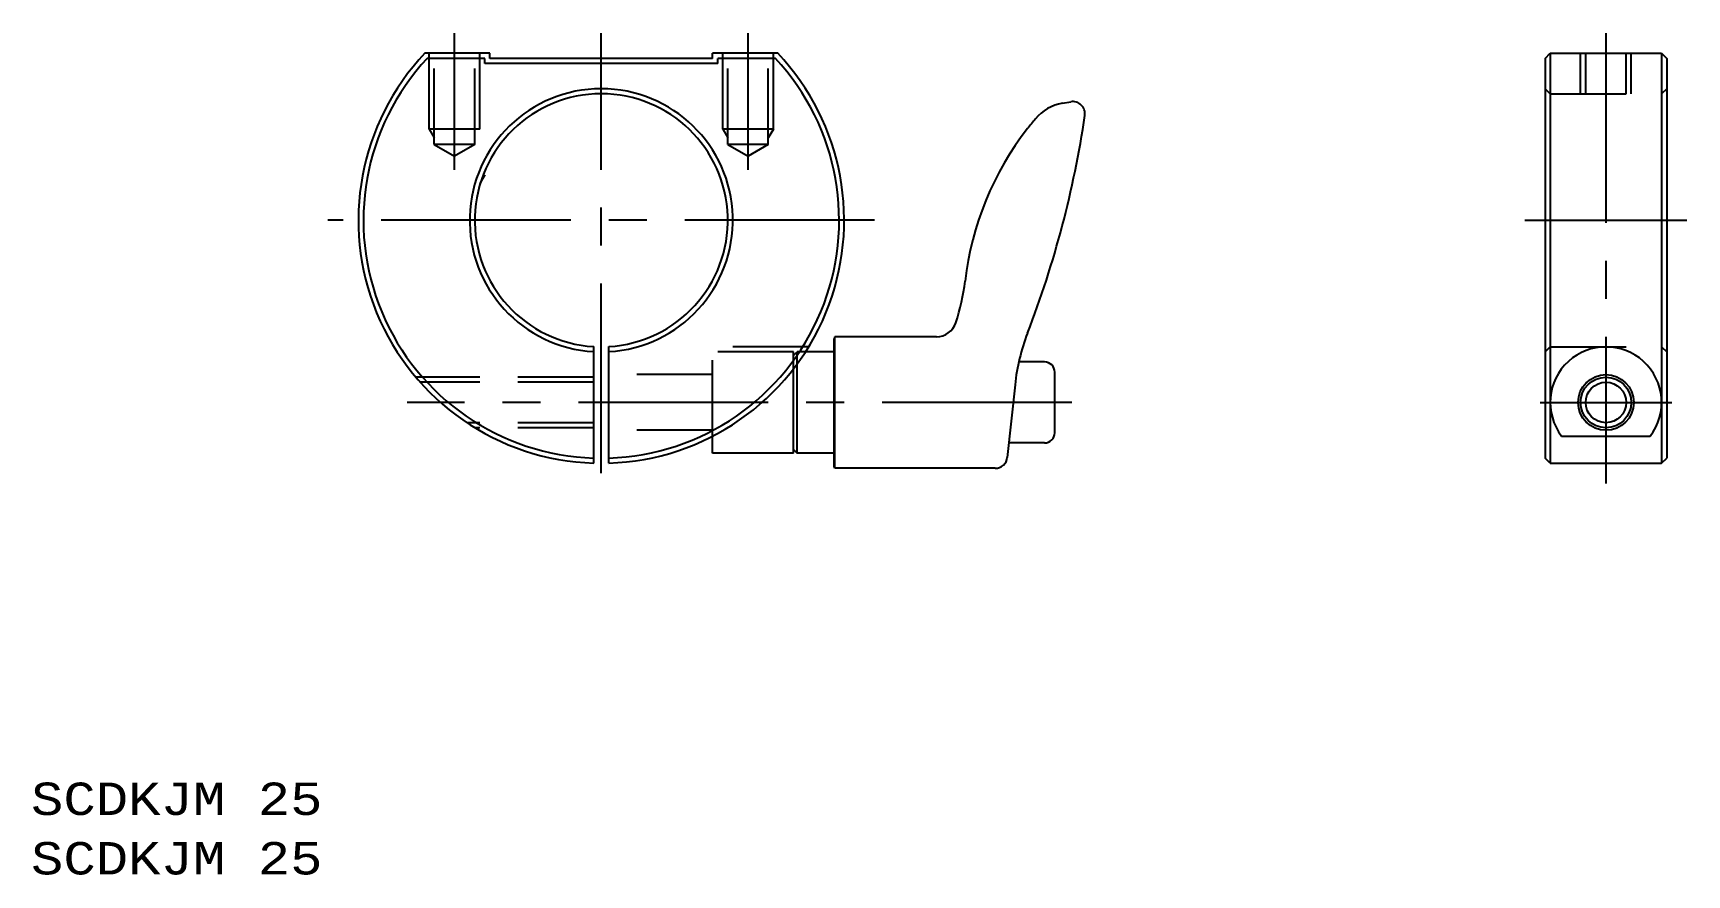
# Model space of a CAD drawing. Extents: x 20 to 184, y 20 to 103.
import ezdxf
from ezdxf.enums import TextEntityAlignment as Align

# ---------------------------------------------------------------- set-up
doc = ezdxf.new("R2010")
doc.units = 0
doc.header["$LTSCALE"] = 15
doc.linetypes.add('CENTER', pattern=[2, 1.25, -0.25, 0.25, -0.25])
doc.linetypes.add('DASHED', pattern=[0.75, 0.5, -0.25])
for name, color, linetype in [('CSLAYER1', 7, 'CONTINUOUS'), ('CSLAYER16', 7, 'CONTINUOUS'), ('CSLAYER2', 7, 'CONTINUOUS')]:
    doc.layers.add(name, color=color, linetype=linetype)
doc.styles.add('EASYDRAW_FONT', font='monotxt', dxfattribs={"height": 1, "bigfont": 'bigfont'})

# ---------------------------------------------------------------- blocks, each defined once
blk = doc.blocks.new('BLKF0000')
at = {"layer": 'CSLAYER1', "color": 3, "linetype": 'CONTINUOUS'}
for p, q in [((99.426689, 73.136386), (99.340881, 72.935623)), ((99.426689, 60.136386), (99.426689, 73.136386)), ((99.426689, 60.136386), (99.340881, 60.337149))]:
    blk.add_line(p, q, dxfattribs=at)
at = {"layer": 'CSLAYER1', "color": 7, "linetype": 'CONTINUOUS'}
for p, q in [((99.340881, 60.337149), (99.340881, 72.935623)), ((120.140881, 70.636386), (117.626614, 70.636386)), ((121.140881, 63.636386), (121.140881, 69.636386)), ((120.140881, 62.636386), (116.606176, 62.636386))]:
    blk.add_line(p, q, dxfattribs=at)
for centre, start, end in [((120.140881, 69.636386), 0, 90), ((120.140881, 63.636386), 270, 360)]:
    blk.add_arc(centre, 1, start, end, dxfattribs=at)
at = {"layer": 'CSLAYER16', "color": 3, "linetype": 'CONTINUOUS'}
for p, q in [((121.908534, 96.207498), (122.717637, 96.350164)), ((99.340881, 60.337149), (99.340881, 72.935623)), ((109.462686, 73.136386), (99.426689, 73.136386)), ((117.215879, 68.381921), (116.454785, 61.209756)), ((115.261485, 60.136386), (99.426689, 60.136386))]:
    blk.add_line(p, q, dxfattribs=at)
for centre, radius, start, end in [((25.177129, 109.541824), 100, 338.863766, 351.634921), ((122.689951, 91.775863), 4.5, 100, 140.207964), ((122.926014, 95.168395), 1.2, -8.365079, 100), ((142.089344, 75.215287), 30, 141.978819, 173.455386), ((149.967175, 69.05576), 40, 140.207964, 141.978819), ((92.415173, 80.914129), 20, 341.277451, 353.455386), ((109.462686, 75.136386), 2, 270, 341.277451), ((137.104211, 66.271415), 20, 158.863766, 173.942569), ((115.261485, 61.336386), 1.2, 270, 353.942569)]:
    blk.add_arc(centre, radius, start, end, dxfattribs=at)

msp = doc.modelspace()

# ---------------------------------------------------------------- linework, layer by layer
at = {"layer": 'CSLAYER1', "color": 7, "linetype": 'CONTINUOUS'}
for p, q in [((65.340881, 101.136386), (58.912456, 101.136386)), ((64.840881, 100.636386), (59.128967, 100.636386)), ((64.840881, 100.636386), (59.720111, 100.636386)), ((64.840881, 100.136386), (64.840881, 100.636386)), ((87.840881, 100.136386), (64.840881, 100.136386)), ((65.340881, 100.636386), (65.340881, 101.136386)), ((87.340881, 100.636386), (65.340881, 100.636386)), ((93.769306, 101.136386), (87.340881, 101.136386)), ((87.340881, 100.636386), (87.340881, 101.136386)), ((93.552796, 100.636386), (87.840881, 100.636386)), ((92.961651, 100.636386), (87.840881, 100.636386)), ((87.840881, 100.136386), (87.840881, 100.636386)), ((169.597061, 100.636386), (170.097061, 101.136386)), ((169.597061, 100.636386), (169.597061, 61.136385)), ((170.097061, 101.136386), (170.097061, 60.636386)), ((170.097061, 101.136386), (181.097061, 101.136386)), ((181.097061, 101.136386), (181.097061, 60.636386)), ((181.097061, 101.136386), (181.597061, 100.636386)), ((181.597061, 100.636386), (181.597061, 61.136386)), ((75.590881, 60.648108), (75.590881, 72.158906)), ((77.090881, 60.648108), (77.090881, 72.158906)), ((95.706737, 61.636386), (95.706737, 70.460222)), ((99.340881, 71.636386), (96.515122, 71.636386)), ((95.340881, 61.636386), (95.340881, 69.973508)), ((87.340881, 61.636386), (87.340881, 63.305657)), ((171.220276, 63.305657), (179.973845, 63.305657)), ((95.340881, 61.636386), (87.340881, 61.636386)), ((95.340881, 62.002242), (95.706737, 61.636386)), ((99.340881, 61.636386), (95.706737, 61.636386)), ((170.097061, 60.636386), (169.59706, 61.136386)), ((170.097061, 60.636386), (181.097061, 60.636386)), ((181.097061, 60.636386), (181.597061, 61.136386))]:
    msp.add_line(p, q, dxfattribs=at)
at = {"layer": 'CSLAYER1', "color": 3, "linetype": 'DASHED'}
for p, q in [((59.340881, 93.636386), (59.340881, 101.136386)), ((59.840881, 92.136386), (59.840881, 101.136386)), ((63.840881, 92.136386), (63.840881, 101.136386)), ((64.340881, 93.636386), (64.340881, 101.136386)), ((88.340881, 93.636386), (88.340881, 101.136386)), ((88.840881, 92.136386), (88.840881, 101.136386)), ((92.840881, 92.136386), (92.840881, 101.136386)), ((93.340881, 93.636386), (93.340881, 101.136386)), ((173.097061, 97.136386), (173.097061, 101.136386)), ((173.597061, 97.136386), (173.597061, 101.136386)), ((177.597061, 97.136386), (177.597061, 101.136386)), ((178.097061, 97.136386), (178.097061, 101.136386)), ((170.097061, 97.136386), (169.597062, 97.636385)), ((170.097061, 97.136386), (181.097061, 97.136386)), ((181.597061, 97.636386), (181.097061, 97.136386)), ((64.340881, 93.636386), (59.340881, 93.636386)), ((59.340881, 93.636386), (59.840881, 92.770361)), ((93.340881, 93.636386), (88.340881, 93.636386)), ((88.340881, 93.636386), (88.840881, 92.770361)), ((93.340881, 93.636386), (92.840881, 92.770361)), ((63.840881, 92.136386), (59.840881, 92.136386)), ((59.840881, 92.136386), (61.840881, 90.981685)), ((63.840881, 92.136386), (61.840881, 90.981685)), ((92.840881, 92.136386), (88.840881, 92.136386)), ((88.840881, 92.136386), (90.840881, 90.981685)), ((92.840881, 92.136386), (90.840881, 90.981685)), ((64.840881, 89.136386), (64.340881, 88.270361)), ((87.340881, 63.305657), (87.340881, 72.136386)), ((96.828682, 72.136386), (87.340881, 72.136386)), ((169.597061, 71.636387), (170.09706, 72.136386)), ((170.09706, 72.136386), (181.097061, 72.136386)), ((181.097061, 72.136386), (181.597061, 71.636388)), ((95.340881, 71.636386), (87.340881, 71.636386)), ((95.340881, 69.973508), (95.340881, 71.636386)), ((95.340881, 71.27053), (95.706737, 71.636386)), ((95.706737, 70.460222), (95.706737, 71.636386)), ((96.515122, 71.636386), (95.706737, 71.636386)), ((75.590881, 69.136386), (58.017399, 69.136386)), ((75.590881, 68.636386), (58.452337, 68.636386)), ((87.340881, 69.386386), (77.090881, 69.386386)), ((75.590881, 64.636386), (63.074382, 64.636386)), ((75.590881, 64.136386), (63.860897, 64.136386)), ((87.340881, 63.886386), (77.090881, 63.886386))]:
    msp.add_line(p, q, dxfattribs=at)
at = {"layer": 'CSLAYER1', "color": 7, "linetype": 'CONTINUOUS'}
for radius in [2.75, 2]:
    msp.add_circle((175.597061, 66.636386), radius, dxfattribs=at)
at = {"layer": 'CSLAYER1', "color": 3, "linetype": 'CONTINUOUS'}
msp.add_circle((175.597061, 66.636386), 2.5, dxfattribs=at)
at = {"layer": 'CSLAYER1', "color": 7, "linetype": 'CONTINUOUS'}
for centre, radius, start, end in [((76.340881, 84.636386), 24, 136.567463, 268.209215), ((76.340881, 84.636386), 23.5, 137.089816, 268.171101), ((76.340881, 84.636386), 24, -88.209215, 43.432537), ((76.340881, 84.636386), 23.5, -88.171101, 42.910184), ((76.340881, 84.636386), 13, -86.692638, 266.692638), ((76.340881, 84.636386), 12.5, -86.560187, 266.560187), ((175.597061, 66.636386), 5.5, -37.2711, 217.2711)]:
    msp.add_arc(centre, radius, start, end, dxfattribs=at)
at = {"layer": 'CSLAYER2', "color": 1, "linetype": 'CENTER'}
for p, q in [((61.840881, 89.636386), (61.840881, 103.136386)), ((76.340881, 59.636386), (76.340881, 103.136386)), ((90.840881, 89.636386), (90.840881, 103.136386)), ((175.597061, 103.136386), (175.597061, 58.636386)), ((103.340881, 84.636386), (49.340881, 84.636386)), ((167.597061, 84.636386), (183.597061, 84.636386)), ((122.840881, 66.636386), (57.157555, 66.636386)), ((169.097061, 66.636386), (182.097061, 66.636386))]:
    msp.add_line(p, q, dxfattribs=at)

# ---------------------------------------------------------------- block references
at = {"layer": 'CSLAYER1'}
msp.add_blockref('BLKF0000', (0, 0), dxfattribs=at)

# ---------------------------------------------------------------- texts
at = {"layer": 'CSLAYER1', "color": 7, "style": 'EASYDRAW_FONT', "width": 1.038462}
for p, p2 in [((20, 25.877205), (48.800003, 25.877205)), ((20, 20), (48.800003, 20))]:
    msp.add_text('SCDKJM 25', height=3.2, dxfattribs=at).set_placement(p, p2, align=Align.FIT)

doc.saveas('drawing.dxf')
